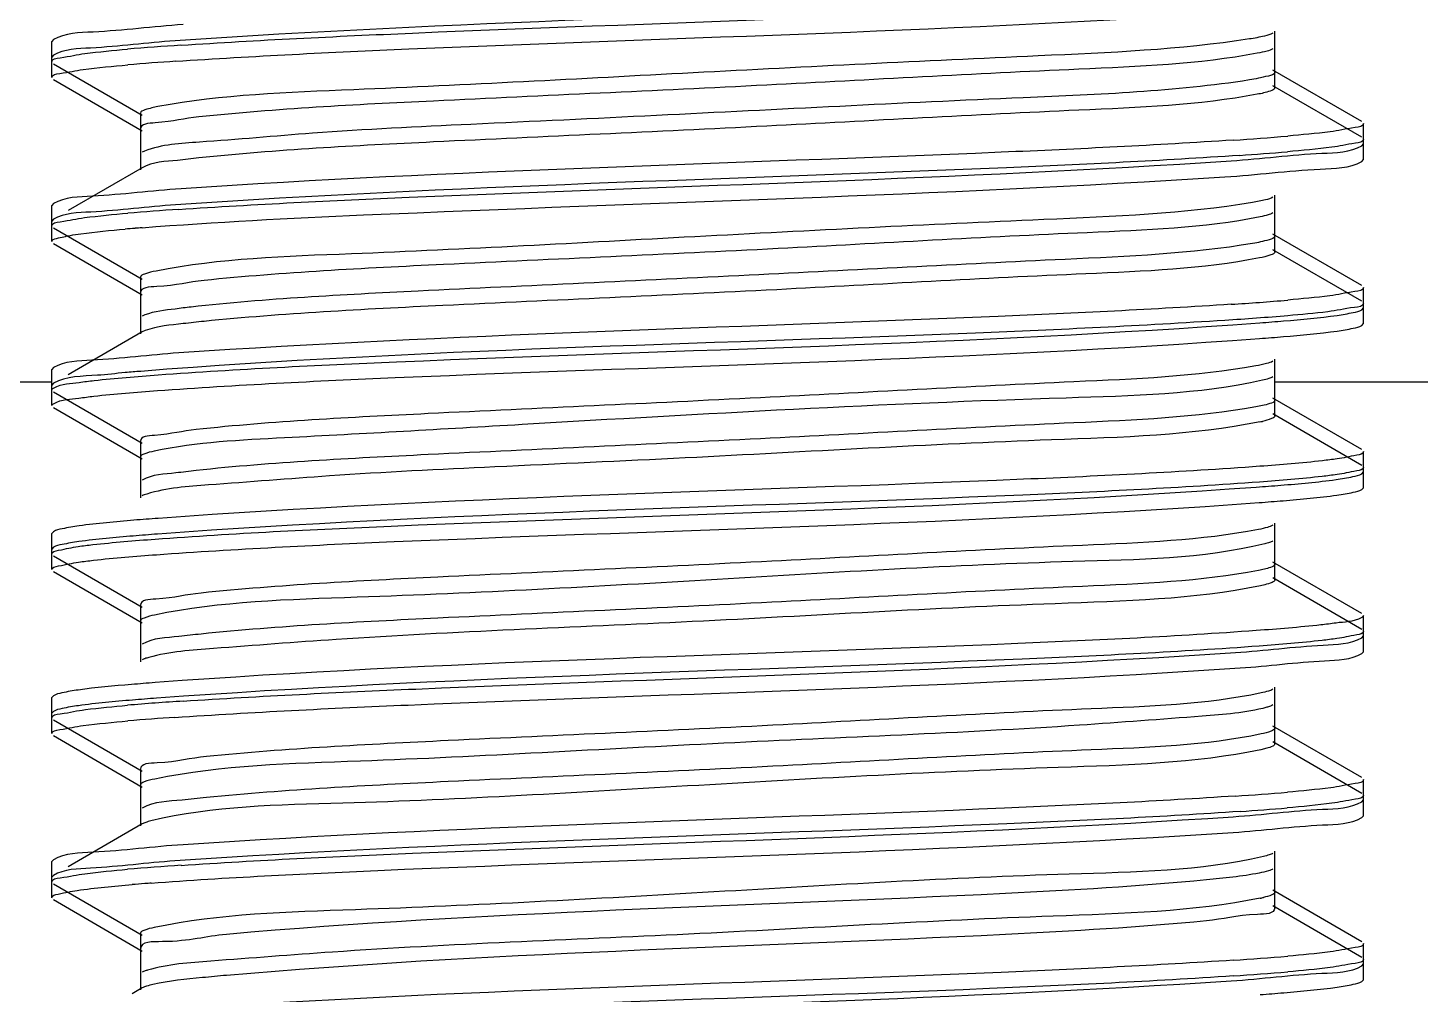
# Model space of a CAD drawing. Extents: x 1382187 to 1725648, y 860327 to 1571294.
# Drawn here: x 1506705 to 1506907.2, y 1253246.3 to 1253386.6 of the extents above; entities that cross this region are included whole.
import ezdxf

# ---------------------------------------------------------------- set-up
doc = ezdxf.new("R2010")
doc.units = 0
doc.header["$LTSCALE"] = 1000
doc.header["$MEASUREMENT"] = 0

msp = doc.modelspace()

# ---------------------------------------------------------------- linework, layer by layer
at = {"linetype": 'Continuous'}
for p, q in [((1506708.69, 1253384.91), (1506708.46, 1253384.65)), ((1506886.07, 1253380.19), (1506886.07, 1253386.14)), ((1506708.46, 1253381.68), (1506708.46, 1253384.65)), ((1506708.46, 1253381.68), (1506708.46, 1253384.65)), ((1506886.07, 1253377.91), (1506886.07, 1253383.86)), ((1506708.69, 1253382.63), (1506708.46, 1253382.37)), ((1506708.46, 1253379.4), (1506708.46, 1253382.37)), ((1506708.46, 1253379.4), (1506708.46, 1253382.37)), ((1506708.69, 1253381.41), (1506721.61, 1253373.93)), ((1506708.69, 1253379.14), (1506721.61, 1253371.65)), ((1506898.74, 1253373.01), (1506885.81, 1253380.49)), ((1506898.74, 1253370.73), (1506885.81, 1253378.21)), ((1506721.35, 1253374.23), (1506721.35, 1253368.28)), ((1506898.96, 1253369.77), (1506898.96, 1253372.75)), ((1506898.96, 1253369.77), (1506898.96, 1253372.75)), ((1506721.35, 1253371.96), (1506721.35, 1253366)), ((1506721.94, 1253368.73), (1506721.61, 1253368.58)), ((1506898.74, 1253369.51), (1506898.96, 1253369.77)), ((1506898.96, 1253367.49), (1506898.96, 1253370.47)), ((1506898.96, 1253367.49), (1506898.96, 1253370.47)), ((1506898.74, 1253367.23), (1506898.96, 1253367.49)), ((1506721.61, 1253366.3), (1506710.86, 1253360.08)), ((1506708.69, 1253361.1), (1506708.46, 1253360.84)), ((1506708.46, 1253357.86), (1506708.46, 1253360.84)), ((1506708.46, 1253357.86), (1506708.46, 1253360.84)), ((1506886.07, 1253356.37), (1506886.07, 1253362.33)), ((1506708.69, 1253358.82), (1506708.46, 1253358.56)), ((1506708.46, 1253355.58), (1506708.46, 1253358.56)), ((1506708.46, 1253355.58), (1506708.46, 1253358.56)), ((1506886.07, 1253354.1), (1506886.07, 1253360.05)), ((1506708.69, 1253357.6), (1506721.61, 1253350.12)), ((1506898.74, 1253349.19), (1506885.81, 1253356.68)), ((1506708.69, 1253355.32), (1506721.61, 1253347.84)), ((1506898.74, 1253346.92), (1506885.81, 1253354.4)), ((1506721.35, 1253350.42), (1506721.35, 1253344.47)), ((1506898.96, 1253345.96), (1506898.96, 1253348.93)), ((1506898.96, 1253345.96), (1506898.96, 1253348.93)), ((1506721.35, 1253348.14), (1506721.35, 1253342.19)), ((1506898.96, 1253343.68), (1506898.96, 1253346.65)), ((1506898.96, 1253343.68), (1506898.96, 1253346.65)), ((1506722, 1253344.94), (1506721.61, 1253344.77)), ((1506898.74, 1253345.7), (1506898.96, 1253345.96)), ((1506721.61, 1253342.49), (1506710.86, 1253336.26)), ((1506722.04, 1253342.68), (1506721.61, 1253342.49)), ((1506898.74, 1253343.42), (1506898.96, 1253343.68)), ((1506886.07, 1253332.56), (1506886.07, 1253338.51)), ((1506708.69, 1253337.29), (1506708.46, 1253337.03)), ((1506708.46, 1253334.05), (1506708.46, 1253337.03)), ((1506708.46, 1253334.05), (1506708.46, 1253337.03)), ((1506886.07, 1253330.28), (1506886.07, 1253336.24)), ((1506708.46, 1253335.18), (1506559.63, 1253335.18)), ((1506708.69, 1253335.01), (1506708.46, 1253334.75)), ((1506708.46, 1253331.77), (1506708.46, 1253334.75)), ((1506708.46, 1253331.77), (1506708.46, 1253334.75)), ((1507047.79, 1253335.18), (1506886.07, 1253335.18)), ((1506708.69, 1253333.79), (1506721.61, 1253326.31)), ((1506898.74, 1253325.38), (1506885.81, 1253332.86)), ((1506708.69, 1253331.51), (1506721.61, 1253324.03)), ((1506898.74, 1253323.1), (1506885.81, 1253330.58)), ((1506721.35, 1253326.61), (1506721.35, 1253320.66)), ((1506721.35, 1253324.33), (1506721.35, 1253318.38)), ((1506898.96, 1253322.14), (1506898.96, 1253325.12)), ((1506898.96, 1253322.14), (1506898.96, 1253325.12)), ((1506898.74, 1253321.88), (1506898.96, 1253322.14)), ((1506898.96, 1253319.86), (1506898.96, 1253322.84)), ((1506898.96, 1253319.86), (1506898.96, 1253322.84)), ((1506898.74, 1253319.6), (1506898.96, 1253319.86)), ((1506886.07, 1253308.75), (1506886.07, 1253314.7)), ((1506708.69, 1253313.47), (1506708.46, 1253313.21)), ((1506708.46, 1253310.24), (1506708.46, 1253313.21)), ((1506708.46, 1253310.24), (1506708.46, 1253313.21)), ((1506886.07, 1253306.47), (1506886.07, 1253312.42)), ((1506708.69, 1253311.2), (1506708.46, 1253310.94)), ((1506708.46, 1253307.96), (1506708.46, 1253310.94)), ((1506708.46, 1253307.96), (1506708.46, 1253310.94)), ((1506708.69, 1253309.98), (1506721.61, 1253302.49)), ((1506898.74, 1253301.57), (1506885.81, 1253309.05)), ((1506708.69, 1253307.7), (1506721.61, 1253300.22)), ((1506898.74, 1253299.29), (1506885.81, 1253306.77)), ((1506884.62, 1253305.76), (1506884.01, 1253305.62)), ((1506721.35, 1253302.8), (1506721.35, 1253296.84)), ((1506721.35, 1253300.52), (1506721.35, 1253294.56)), ((1506898.96, 1253298.33), (1506898.96, 1253301.31)), ((1506898.96, 1253298.33), (1506898.96, 1253301.31)), ((1506898.74, 1253298.07), (1506898.96, 1253298.33)), ((1506898.96, 1253296.05), (1506898.96, 1253299.03)), ((1506898.96, 1253296.05), (1506898.96, 1253299.03)), ((1506898.74, 1253295.79), (1506898.96, 1253296.05)), ((1506886.07, 1253284.94), (1506886.07, 1253290.89)), ((1506708.69, 1253289.66), (1506708.46, 1253289.4)), ((1506708.46, 1253286.42), (1506708.46, 1253289.4)), ((1506708.46, 1253286.42), (1506708.46, 1253289.4)), ((1506886.07, 1253282.66), (1506886.07, 1253288.61)), ((1506708.69, 1253287.38), (1506708.46, 1253287.12)), ((1506708.46, 1253284.15), (1506708.46, 1253287.12)), ((1506708.46, 1253284.15), (1506708.46, 1253287.12)), ((1506708.69, 1253286.16), (1506721.61, 1253278.68)), ((1506708.69, 1253283.88), (1506721.61, 1253276.4)), ((1506898.74, 1253277.76), (1506885.81, 1253285.24)), ((1506884.91, 1253282.02), (1506884.06, 1253281.82)), ((1506898.74, 1253275.48), (1506885.81, 1253282.96)), ((1506721.35, 1253278.98), (1506721.35, 1253273.03)), ((1506721.35, 1253276.7), (1506721.35, 1253270.75)), ((1506898.96, 1253274.52), (1506898.96, 1253277.49)), ((1506898.96, 1253274.52), (1506898.96, 1253277.49)), ((1506898.74, 1253274.26), (1506898.96, 1253274.52)), ((1506898.96, 1253272.24), (1506898.96, 1253275.22)), ((1506898.96, 1253272.24), (1506898.96, 1253275.22)), ((1506898.74, 1253271.98), (1506898.96, 1253272.24)), ((1506721.61, 1253271.05), (1506710.86, 1253264.83)), ((1506708.69, 1253265.85), (1506708.46, 1253265.59)), ((1506708.46, 1253262.61), (1506708.46, 1253265.59)), ((1506708.46, 1253262.61), (1506708.46, 1253265.59)), ((1506886.07, 1253261.12), (1506886.07, 1253267.08)), ((1506708.69, 1253263.57), (1506708.46, 1253263.31)), ((1506886.07, 1253258.84), (1506886.07, 1253264.8)), ((1506708.46, 1253260.33), (1506708.46, 1253263.31)), ((1506708.46, 1253260.33), (1506708.46, 1253263.31)), ((1506708.69, 1253262.35), (1506721.61, 1253254.87)), ((1506898.74, 1253253.94), (1506885.81, 1253261.42)), ((1506708.69, 1253260.07), (1506721.61, 1253252.59)), ((1506898.74, 1253251.66), (1506885.81, 1253259.15)), ((1506721.35, 1253255.17), (1506721.35, 1253249.22)), ((1506898.96, 1253250.71), (1506898.96, 1253253.68)), ((1506898.96, 1253250.71), (1506898.96, 1253253.68)), ((1506721.35, 1253252.89), (1506721.35, 1253246.94)), ((1506898.96, 1253248.43), (1506898.96, 1253251.4)), ((1506898.96, 1253248.43), (1506898.96, 1253251.4)), ((1506898.74, 1253250.44), (1506898.96, 1253250.71)), ((1506898.74, 1253248.17), (1506898.96, 1253248.43)), ((1506721.61, 1253247.24), (1506720.14, 1253246.39))]:
    msp.add_line(p, q, dxfattribs=at)
for centre, radius, start, end in [((1506754.88, 1252961.93), 423.07, 93.7475, 94.7999), ((1506753.82, 1252973.11), 409.57, 93.8303, 94.8051), ((1506852.35, 1253794.94), 425.53, 273.7314, 274.8001), ((1506853.61, 1253776.83), 409.64, 273.8317, 274.8033), ((1506754.45, 1252943.52), 417.65, 93.7819, 94.8008), ((1506743.96, 1253070.1), 288.36, 94.6548, 94.9427), ((1506748.22, 1253018.07), 340.57, 94.4875, 94.6577), ((1506851.96, 1253776.04), 430.46, 273.7005, 274.7995), ((1506745.36, 1253032.66), 305.03, 94.5049, 94.936), ((1506880.01, 1253348.77), 19.75, 281.4586, 282.5217), ((1506755.3, 1252861.33), 428.44, 93.7138, 94.7991), ((1506753.7, 1252879.32), 408.11, 93.8416, 94.804), ((1506852.78, 1253694.32), 420.14, 273.7655, 274.8009), ((1506853.7, 1253680.38), 408.44, 273.8398, 274.8035), ((1506754.89, 1252842.7), 423.24, 93.7464, 94.7999), ((1506748.18, 1252923.92), 339.47, 94.4273, 94.7392), ((1506752.73, 1252865.57), 397.99, 94.2964, 94.4317), ((1506880.3, 1253278.28), 18.39, 281.5273, 283.0317), ((1506852.37, 1253675.71), 425.36, 273.7325, 274.8002), ((1506852.38, 1253673.33), 425.25, 273.7327, 274.7996)]:
    msp.add_arc(centre, radius, start, end, dxfattribs=at)
for points, knots in [([(1506881.05, 1253391.92), (1506869.77, 1253391.15), (1506818.2, 1253388.66), (1506766.57, 1253387.48), (1506726.36, 1253384.73)], [0, 0, 0, 0, 0.21912, 1, 1, 1, 1]), ([(1506727.23, 1253384.1), (1506738.42, 1253384.84), (1506789.36, 1253387.29), (1506840.36, 1253388.51), (1506880.05, 1253391.15)], [0, 0, 0, 0, 0.220054, 1, 1, 1, 1]), ([(1506726.45, 1253381.76), (1506737.73, 1253382.53), (1506789.24, 1253385.01), (1506840.82, 1253386.2), (1506880.98, 1253388.94)], [0, 0, 0, 0, 0.219245, 1, 1, 1, 1]), ([(1506727.54, 1253387.09), (1506723.17, 1253386.8), (1506717.06, 1253385.96), (1506710.38, 1253385.89), (1506708.69, 1253384.91)], [0, 0, 0, 0, 0.69136, 1, 1, 1, 1]), ([(1506882.4, 1253385), (1506872.27, 1253383.43), (1506845.23, 1253382.31), (1506801.87, 1253380.15), (1506759.3, 1253377.78), (1506733.23, 1253376.93), (1506723.88, 1253375.18)], [0, 0, 0, 0, 0.193633, 0.509715, 0.820379, 1, 1, 1, 1]), ([(1506885.81, 1253385.84), (1506885.44, 1253385.62), (1506884.28, 1253385.33), (1506883.13, 1253385.12), (1506882.4, 1253385)], [0, 0, 0, 0, 0.365324, 1, 1, 1, 1]), ([(1506708.46, 1253381.68), (1506708.46, 1253382.13), (1506710.87, 1253382.4), (1506712.07, 1253382.73), (1506713.28, 1253382.89)], [0, 0, 0, 0, 0.270794, 1, 1, 1, 1]), ([(1506726.36, 1253384.73), (1506722.27, 1253384.46), (1506716.53, 1253383.66), (1506710.28, 1253383.55), (1506708.69, 1253382.63)], [0, 0, 0, 0, 0.690221, 1, 1, 1, 1]), ([(1506883.54, 1253382.92), (1506875.01, 1253381.32), (1506851.12, 1253380.43), (1506811.3, 1253378.15), (1506768.66, 1253376.27), (1506741.15, 1253374.87), (1506729.82, 1253373.69)], [0, 0, 0, 0, 0.169059, 0.463606, 0.77817, 1, 1, 1, 1]), ([(1506885.81, 1253383.56), (1506885.55, 1253383.41), (1506884.79, 1253383.17), (1506884.02, 1253383.01), (1506883.54, 1253382.92)], [0, 0, 0, 0, 0.382192, 1, 1, 1, 1]), ([(1506708.46, 1253379.4), (1506708.46, 1253379.83), (1506710.73, 1253380.11), (1506711.88, 1253380.43), (1506713.02, 1253380.57)], [0, 0, 0, 0, 0.271623, 1, 1, 1, 1]), ([(1506882.4, 1253379.05), (1506871.55, 1253377.36), (1506842.73, 1253376.28), (1506805.06, 1253374.29), (1506770.67, 1253372.66), (1506748.46, 1253371.63), (1506732.79, 1253370.14), (1506724.45, 1253369.7), (1506721.94, 1253368.73)], [0, 0, 0, 0, 0.204799, 0.536352, 0.704101, 0.847377, 0.949834, 1, 1, 1, 1]), ([(1506886.07, 1253380.19), (1506886.07, 1253379.83), (1506884.31, 1253379.44), (1506883.32, 1253379.19), (1506882.4, 1253379.05)], [0, 0, 0, 0, 0.279151, 1, 1, 1, 1]), ([(1506883.54, 1253376.97), (1506875.01, 1253375.37), (1506851.12, 1253374.48), (1506811.3, 1253372.2), (1506768.66, 1253370.32), (1506741.15, 1253368.92), (1506729.82, 1253367.74)], [0, 0, 0, 0, 0.169059, 0.463606, 0.77817, 1, 1, 1, 1]), ([(1506886.07, 1253377.91), (1506886.07, 1253377.64), (1506884.91, 1253377.25), (1506884.18, 1253377.09), (1506883.54, 1253376.97)], [0, 0, 0, 0, 0.288579, 1, 1, 1, 1]), ([(1506723.88, 1253375.18), (1506723.24, 1253375.06), (1506722.52, 1253374.89), (1506721.35, 1253374.5), (1506721.35, 1253374.23)], [0, 0, 0, 0, 0.711978, 1, 1, 1, 1]), ([(1506729.82, 1253373.69), (1506727.7, 1253373.47), (1506725.7, 1253372.84), (1506721.35, 1253372.73), (1506721.35, 1253371.96)], [0, 0, 0, 0, 0.733874, 1, 1, 1, 1]), ([(1506898.96, 1253372.75), (1506898.96, 1253372.29), (1506896.55, 1253372.02), (1506895.34, 1253371.69), (1506894.13, 1253371.53)], [0, 0, 0, 0, 0.270729, 1, 1, 1, 1]), ([(1506880.05, 1253370.32), (1506868.82, 1253369.57), (1506817.88, 1253367.13), (1506766.89, 1253365.91), (1506727.23, 1253363.26)], [0, 0, 0, 0, 0.220558, 1, 1, 1, 1]), ([(1506879.75, 1253367.32), (1506884.15, 1253367.61), (1506890.3, 1253368.46), (1506897.03, 1253368.53), (1506898.74, 1253369.51)], [0, 0, 0, 0, 0.69148, 1, 1, 1, 1]), ([(1506898.96, 1253370.47), (1506898.96, 1253370.03), (1506896.68, 1253369.75), (1506895.52, 1253369.43), (1506894.37, 1253369.28)], [0, 0, 0, 0, 0.271512, 1, 1, 1, 1]), ([(1506729.82, 1253367.74), (1506728.78, 1253367.63), (1506726.07, 1253367.23), (1506723.12, 1253367.18), (1506721.61, 1253366.3)], [0, 0, 0, 0, 0.374179, 1, 1, 1, 1]), ([(1506880.98, 1253368.1), (1506869.71, 1253367.33), (1506818.2, 1253364.85), (1506766.62, 1253363.66), (1506726.45, 1253360.93)], [0, 0, 0, 0, 0.219186, 1, 1, 1, 1]), ([(1506726.9, 1253360.26), (1506738.05, 1253361.01), (1506789, 1253363.46), (1506840, 1253364.69), (1506879.75, 1253367.32)], [0, 0, 0, 0, 0.219018, 1, 1, 1, 1]), ([(1506878.85, 1253364.98), (1506883.46, 1253365.28), (1506889.91, 1253366.17), (1506896.95, 1253366.21), (1506898.74, 1253367.23)], [0, 0, 0, 0, 0.692236, 1, 1, 1, 1]), ([(1506721.57, 1253357.6), (1506732.27, 1253358.44), (1506784.7, 1253361.04), (1506837.19, 1253362.29), (1506878.85, 1253364.98)], [0, 0, 0, 0, 0.204514, 1, 1, 1, 1]), ([(1506727.23, 1253363.26), (1506722.93, 1253362.97), (1506716.92, 1253362.14), (1506710.36, 1253362.06), (1506708.69, 1253361.1)], [0, 0, 0, 0, 0.691063, 1, 1, 1, 1]), ([(1506726.45, 1253360.93), (1506722.34, 1253360.65), (1506716.58, 1253359.85), (1506710.29, 1253359.74), (1506708.69, 1253358.82)], [0, 0, 0, 0, 0.690332, 1, 1, 1, 1]), ([(1506882.87, 1253361.27), (1506872.86, 1253359.6), (1506845.73, 1253358.57), (1506802.11, 1253356.35), (1506759.21, 1253353.92), (1506732.93, 1253353.15), (1506723.62, 1253351.31)], [0, 0, 0, 0, 0.190819, 0.5086, 0.821571, 1, 1, 1, 1]), ([(1506885.81, 1253362.03), (1506885.49, 1253361.84), (1506884.49, 1253361.57), (1506883.5, 1253361.37), (1506882.87, 1253361.27)], [0, 0, 0, 0, 0.371353, 1, 1, 1, 1]), ([(1506708.46, 1253357.86), (1506708.46, 1253358.31), (1506710.83, 1253358.59), (1506712.01, 1253358.91), (1506713.2, 1253359.06)], [0, 0, 0, 0, 0.27103, 1, 1, 1, 1]), ([(1506883.94, 1253359.18), (1506875.71, 1253357.51), (1506852.2, 1253356.74), (1506812.75, 1253354.37), (1506769.95, 1253352.53), (1506742.13, 1253351.11), (1506730.57, 1253349.95)], [0, 0, 0, 0, 0.163938, 0.456535, 0.773032, 1, 1, 1, 1]), ([(1506885.81, 1253359.75), (1506885.59, 1253359.62), (1506884.96, 1253359.41), (1506884.33, 1253359.26), (1506883.94, 1253359.18)], [0, 0, 0, 0, 0.390278, 1, 1, 1, 1]), ([(1506708.46, 1253355.58), (1506708.46, 1253355.86), (1506709.74, 1253356.2), (1506710.48, 1253356.37), (1506711.16, 1253356.49)], [0, 0, 0, 0, 0.282056, 1, 1, 1, 1]), ([(1506711.16, 1253356.49), (1506711.67, 1253356.57), (1506714.31, 1253356.96), (1506716.97, 1253357.21), (1506719.12, 1253357.39)], [0, 0, 0, 0, 0.190856, 1, 1, 1, 1]), ([(1506882.87, 1253355.31), (1506873.88, 1253353.82), (1506849.39, 1253352.78), (1506809.03, 1253350.6), (1506766.7, 1253348.67), (1506739.66, 1253347.3), (1506728.72, 1253346.08)], [0, 0, 0, 0, 0.176994, 0.474556, 0.786113, 1, 1, 1, 1]), ([(1506886.07, 1253356.37), (1506886.07, 1253356.05), (1506884.56, 1253355.66), (1506883.68, 1253355.45), (1506882.87, 1253355.31)], [0, 0, 0, 0, 0.282326, 1, 1, 1, 1]), ([(1506883.84, 1253353.21), (1506875.56, 1253351.56), (1506852.03, 1253350.76), (1506812.58, 1253348.42), (1506769.85, 1253346.58), (1506742.1, 1253345.15), (1506730.57, 1253344)], [0, 0, 0, 0, 0.164905, 0.457517, 0.773479, 1, 1, 1, 1]), ([(1506886.07, 1253354.1), (1506886.07, 1253353.86), (1506885.06, 1253353.47), (1506884.41, 1253353.32), (1506883.84, 1253353.21)], [0, 0, 0, 0, 0.292289, 1, 1, 1, 1]), ([(1506723.62, 1253351.31), (1506723.04, 1253351.2), (1506722.38, 1253351.05), (1506721.35, 1253350.66), (1506721.35, 1253350.42)], [0, 0, 0, 0, 0.708966, 1, 1, 1, 1]), ([(1506730.57, 1253349.95), (1506728.27, 1253349.72), (1506726.1, 1253349.02), (1506721.35, 1253348.98), (1506721.35, 1253348.14)], [0, 0, 0, 0, 0.733597, 1, 1, 1, 1]), ([(1506898.96, 1253348.93), (1506898.96, 1253348.48), (1506896.52, 1253348.21), (1506895.3, 1253347.87), (1506894.08, 1253347.71)], [0, 0, 0, 0, 0.270557, 1, 1, 1, 1]), ([(1506879.75, 1253346.48), (1506868.47, 1253345.74), (1506817.52, 1253343.3), (1506766.52, 1253342.09), (1506726.9, 1253339.42)], [0, 0, 0, 0, 0.221566, 1, 1, 1, 1]), ([(1506898.96, 1253346.65), (1506898.96, 1253346.17), (1506896.37, 1253345.92), (1506895.1, 1253345.56), (1506893.8, 1253345.4)], [0, 0, 0, 0, 0.269818, 1, 1, 1, 1]), ([(1506728.72, 1253346.08), (1506727.93, 1253346), (1506725.69, 1253345.7), (1506723.39, 1253345.46), (1506722, 1253344.94)], [0, 0, 0, 0, 0.346189, 1, 1, 1, 1]), ([(1506883.92, 1253343.8), (1506885.07, 1253343.88), (1506888.81, 1253344.18), (1506892.55, 1253344.51), (1506895.13, 1253344.88)], [0, 0, 0, 0, 0.307531, 1, 1, 1, 1]), ([(1506895.13, 1253344.88), (1506895.91, 1253344.99), (1506897.12, 1253345.2), (1506898.35, 1253345.48), (1506898.74, 1253345.7)], [0, 0, 0, 0, 0.642793, 1, 1, 1, 1]), ([(1506878.85, 1253344.15), (1506866.79, 1253343.37), (1506814.31, 1253340.86), (1506761.73, 1253339.93), (1506721.41, 1253336.75)], [0, 0, 0, 0, 0.230084, 1, 1, 1, 1]), ([(1506730.57, 1253344), (1506729.56, 1253343.9), (1506726.72, 1253343.56), (1506723.8, 1253343.31), (1506722.04, 1253342.68)], [0, 0, 0, 0, 0.349753, 1, 1, 1, 1]), ([(1506723.93, 1253336.24), (1506735.45, 1253337.08), (1506788.78, 1253339.68), (1506842.19, 1253340.72), (1506883.92, 1253343.8)], [0, 0, 0, 0, 0.216266, 1, 1, 1, 1]), ([(1506883.88, 1253341.52), (1506885.04, 1253341.6), (1506888.79, 1253341.9), (1506892.54, 1253342.23), (1506895.12, 1253342.6)], [0, 0, 0, 0, 0.307522, 1, 1, 1, 1]), ([(1506895.12, 1253342.6), (1506895.91, 1253342.71), (1506897.12, 1253342.92), (1506898.35, 1253343.2), (1506898.74, 1253343.42)], [0, 0, 0, 0, 0.642903, 1, 1, 1, 1]), ([(1506723.81, 1253333.95), (1506735.31, 1253334.79), (1506788.67, 1253337.39), (1506842.11, 1253338.44), (1506883.88, 1253341.52)], [0, 0, 0, 0, 0.215878, 1, 1, 1, 1]), ([(1506726.9, 1253339.42), (1506722.69, 1253339.14), (1506716.78, 1253338.32), (1506710.33, 1253338.23), (1506708.69, 1253337.29)], [0, 0, 0, 0, 0.690751, 1, 1, 1, 1]), ([(1506719.12, 1253336.56), (1506717.78, 1253336.44), (1506714.34, 1253335.98), (1506710.57, 1253336.09), (1506708.69, 1253335.01)], [0, 0, 0, 0, 0.38257, 1, 1, 1, 1]), ([(1506712.43, 1253335.15), (1506713.16, 1253335.25), (1506716.98, 1253335.71), (1506720.83, 1253336.01), (1506723.93, 1253336.24)], [0, 0, 0, 0, 0.19158, 1, 1, 1, 1]), ([(1506883.31, 1253337.53), (1506874.62, 1253335.97), (1506850.51, 1253335.03), (1506810.48, 1253332.78), (1506767.96, 1253330.88), (1506740.61, 1253329.49), (1506729.42, 1253328.3)], [0, 0, 0, 0, 0.171902, 0.467529, 0.781017, 1, 1, 1, 1]), ([(1506885.81, 1253338.21), (1506885.53, 1253338.05), (1506884.69, 1253337.8), (1506883.84, 1253337.63), (1506883.31, 1253337.53)], [0, 0, 0, 0, 0.37809, 1, 1, 1, 1]), ([(1506708.46, 1253334.05), (1506708.46, 1253334.17), (1506709.88, 1253335.06), (1506711.17, 1253334.97), (1506712.43, 1253335.15)], [0, 0, 0, 0, 0.088842, 1, 1, 1, 1]), ([(1506884.29, 1253335.45), (1506874.98, 1253333.37), (1506838.8, 1253332.61), (1506791.59, 1253329.89), (1506747.49, 1253327.31), (1506729.55, 1253326.47), (1506723.34, 1253325.16)], [0, 0, 0, 0, 0.17752, 0.667782, 0.88196, 1, 1, 1, 1]), ([(1506885.81, 1253335.93), (1506885.63, 1253335.83), (1506885.12, 1253335.65), (1506884.61, 1253335.52), (1506884.29, 1253335.45)], [0, 0, 0, 0, 0.399432, 1, 1, 1, 1]), ([(1506708.46, 1253331.77), (1506708.46, 1253331.89), (1506709.86, 1253332.78), (1506711.15, 1253332.69), (1506712.39, 1253332.86)], [0, 0, 0, 0, 0.089015, 1, 1, 1, 1]), ([(1506712.39, 1253332.86), (1506713.12, 1253332.97), (1506716.91, 1253333.43), (1506720.72, 1253333.73), (1506723.81, 1253333.95)], [0, 0, 0, 0, 0.191545, 1, 1, 1, 1]), ([(1506886.07, 1253332.56), (1506886.07, 1253332.28), (1506884.79, 1253331.88), (1506884.01, 1253331.7), (1506883.31, 1253331.58)], [0, 0, 0, 0, 0.286129, 1, 1, 1, 1]), ([(1506883.31, 1253331.58), (1506874.62, 1253330.02), (1506850.51, 1253329.07), (1506810.48, 1253326.83), (1506767.96, 1253324.93), (1506740.61, 1253323.54), (1506729.42, 1253322.35)], [0, 0, 0, 0, 0.171902, 0.467529, 0.781017, 1, 1, 1, 1]), ([(1506886.07, 1253330.28), (1506886.07, 1253330.08), (1506885.3, 1253329.72), (1506884.75, 1253329.59), (1506884.29, 1253329.49)], [0, 0, 0, 0, 0.300005, 1, 1, 1, 1]), ([(1506729.42, 1253328.3), (1506727.4, 1253328.08), (1506725.48, 1253327.49), (1506721.35, 1253327.35), (1506721.35, 1253326.61)], [0, 0, 0, 0, 0.733399, 1, 1, 1, 1]), ([(1506883.94, 1253329.42), (1506874.01, 1253327.4), (1506845.95, 1253326.76), (1506808.99, 1253324.51), (1506774.02, 1253322.94), (1506750.9, 1253321.83), (1506734.13, 1253320.42), (1506725.16, 1253319.83), (1506722.27, 1253318.94)], [0, 0, 0, 0, 0.187537, 0.516126, 0.6871, 0.835564, 0.944057, 1, 1, 1, 1]), ([(1506723.34, 1253325.16), (1506722.84, 1253325.06), (1506722.24, 1253324.92), (1506721.35, 1253324.55), (1506721.35, 1253324.33)], [0, 0, 0, 0, 0.704879, 1, 1, 1, 1]), ([(1506898.96, 1253325.12), (1506898.96, 1253324.75), (1506897.08, 1253324.43), (1506896.09, 1253324.18), (1506895.13, 1253324.04)], [0, 0, 0, 0, 0.274623, 1, 1, 1, 1]), ([(1506729.42, 1253322.35), (1506728.43, 1253322.24), (1506725.85, 1253321.86), (1506723.05, 1253321.79), (1506721.61, 1253320.96)], [0, 0, 0, 0, 0.373077, 1, 1, 1, 1]), ([(1506883.92, 1253322.96), (1506872.49, 1253322.12), (1506819.16, 1253319.52), (1506765.75, 1253318.45), (1506723.93, 1253315.4)], [0, 0, 0, 0, 0.214619, 1, 1, 1, 1]), ([(1506895.13, 1253324.04), (1506894.42, 1253323.94), (1506890.69, 1253323.48), (1506886.95, 1253323.18), (1506883.92, 1253322.96)], [0, 0, 0, 0, 0.191299, 1, 1, 1, 1]), ([(1506898.96, 1253322.84), (1506898.96, 1253322.47), (1506897.08, 1253322.15), (1506896.08, 1253321.9), (1506895.12, 1253321.76)], [0, 0, 0, 0, 0.274573, 1, 1, 1, 1]), ([(1506883.88, 1253320.68), (1506872.44, 1253319.84), (1506819.07, 1253317.23), (1506765.63, 1253316.17), (1506723.81, 1253313.12)], [0, 0, 0, 0, 0.214875, 1, 1, 1, 1]), ([(1506883.4, 1253319.95), (1506884.59, 1253320.03), (1506888.45, 1253320.33), (1506892.32, 1253320.67), (1506894.98, 1253321.04)], [0, 0, 0, 0, 0.307277, 1, 1, 1, 1]), ([(1506895.12, 1253321.76), (1506894.4, 1253321.66), (1506890.67, 1253321.2), (1506886.92, 1253320.9), (1506883.88, 1253320.68)], [0, 0, 0, 0, 0.191309, 1, 1, 1, 1]), ([(1506894.98, 1253321.04), (1506895.8, 1253321.16), (1506897.06, 1253321.37), (1506898.34, 1253321.66), (1506898.74, 1253321.88)], [0, 0, 0, 0, 0.644321, 1, 1, 1, 1]), ([(1506722.27, 1253318.94), (1506722.14, 1253318.9), (1506721.92, 1253318.83), (1506721.7, 1253318.73), (1506721.61, 1253318.68)], [0, 0, 0, 0, 0.565784, 1, 1, 1, 1]), ([(1506723.48, 1253312.39), (1506734.89, 1253313.24), (1506788.2, 1253315.84), (1506841.58, 1253316.91), (1506883.4, 1253319.95)], [0, 0, 0, 0, 0.214433, 1, 1, 1, 1]), ([(1506883.83, 1253317.7), (1506884.99, 1253317.78), (1506888.75, 1253318.08), (1506892.52, 1253318.42), (1506895.11, 1253318.78)], [0, 0, 0, 0, 0.307507, 1, 1, 1, 1]), ([(1506895.11, 1253318.78), (1506895.9, 1253318.89), (1506897.11, 1253319.11), (1506898.35, 1253319.38), (1506898.74, 1253319.6)], [0, 0, 0, 0, 0.643034, 1, 1, 1, 1]), ([(1506723.68, 1253310.13), (1506735.16, 1253310.97), (1506788.55, 1253313.58), (1506842.02, 1253314.62), (1506883.83, 1253317.7)], [0, 0, 0, 0, 0.215487, 1, 1, 1, 1]), ([(1506712.43, 1253314.31), (1506711.61, 1253314.2), (1506710.36, 1253313.98), (1506709.08, 1253313.7), (1506708.69, 1253313.47)], [0, 0, 0, 0, 0.644191, 1, 1, 1, 1]), ([(1506723.93, 1253315.4), (1506722.75, 1253315.32), (1506718.91, 1253315.02), (1506715.07, 1253314.68), (1506712.43, 1253314.31)], [0, 0, 0, 0, 0.307204, 1, 1, 1, 1]), ([(1506885.81, 1253314.4), (1506885.57, 1253314.26), (1506884.87, 1253314.04), (1506884.16, 1253313.88), (1506883.72, 1253313.79)], [0, 0, 0, 0, 0.385626, 1, 1, 1, 1]), ([(1506712.39, 1253312.03), (1506711.58, 1253311.91), (1506710.35, 1253311.7), (1506709.08, 1253311.42), (1506708.69, 1253311.2)], [0, 0, 0, 0, 0.643834, 1, 1, 1, 1]), ([(1506712.29, 1253311.32), (1506713, 1253311.42), (1506716.72, 1253311.87), (1506720.45, 1253312.17), (1506723.48, 1253312.39)], [0, 0, 0, 0, 0.191269, 1, 1, 1, 1]), ([(1506723.81, 1253313.12), (1506722.64, 1253313.03), (1506718.83, 1253312.73), (1506715.02, 1253312.4), (1506712.39, 1253312.03)], [0, 0, 0, 0, 0.307253, 1, 1, 1, 1]), ([(1506883.72, 1253313.79), (1506875.32, 1253312.16), (1506851.6, 1253311.33), (1506811.94, 1253309.01), (1506769.23, 1253307.15), (1506741.58, 1253305.73), (1506730.15, 1253304.56)], [0, 0, 0, 0, 0.166793, 0.460477, 0.775901, 1, 1, 1, 1]), ([(1506885.81, 1253312.12), (1506885.66, 1253312.04), (1506885.27, 1253311.88), (1506884.86, 1253311.77), (1506884.62, 1253311.71)], [0, 0, 0, 0, 0.409846, 1, 1, 1, 1]), ([(1506708.46, 1253310.24), (1506708.46, 1253310.61), (1506710.34, 1253310.92), (1506711.33, 1253311.18), (1506712.29, 1253311.32)], [0, 0, 0, 0, 0.274668, 1, 1, 1, 1]), ([(1506712.35, 1253309.05), (1506713.07, 1253309.15), (1506716.84, 1253309.61), (1506720.62, 1253309.91), (1506723.68, 1253310.13)], [0, 0, 0, 0, 0.191422, 1, 1, 1, 1]), ([(1506884.62, 1253311.71), (1506875.56, 1253309.48), (1506848.7, 1253309.22), (1506804.91, 1253306.45), (1506760.49, 1253304.01), (1506733.01, 1253303.37), (1506723.37, 1253301.36)], [0, 0, 0, 0, 0.173176, 0.493211, 0.817077, 1, 1, 1, 1]), ([(1506708.46, 1253307.96), (1506708.46, 1253308.33), (1506710.37, 1253308.65), (1506711.37, 1253308.91), (1506712.35, 1253309.05)], [0, 0, 0, 0, 0.274365, 1, 1, 1, 1]), ([(1506886.07, 1253308.75), (1506886.07, 1253308.5), (1506885, 1253308.11), (1506884.32, 1253307.96), (1506883.72, 1253307.84)], [0, 0, 0, 0, 0.290766, 1, 1, 1, 1]), ([(1506883.72, 1253307.84), (1506875.32, 1253306.21), (1506851.6, 1253305.37), (1506811.94, 1253303.05), (1506769.23, 1253301.19), (1506741.58, 1253299.78), (1506730.15, 1253298.61)], [0, 0, 0, 0, 0.166793, 0.460477, 0.775901, 1, 1, 1, 1]), ([(1506886.07, 1253306.47), (1506886.07, 1253306.3), (1506885.46, 1253305.96), (1506884.99, 1253305.85), (1506884.62, 1253305.76)], [0, 0, 0, 0, 0.307791, 1, 1, 1, 1]), ([(1506730.15, 1253304.56), (1506727.95, 1253304.34), (1506725.88, 1253303.68), (1506721.35, 1253303.59), (1506721.35, 1253302.8)], [0, 0, 0, 0, 0.734217, 1, 1, 1, 1]), ([(1506884.01, 1253305.62), (1506874.24, 1253303.6), (1506846.48, 1253303), (1506801.86, 1253300.19), (1506761, 1253298.75), (1506734.77, 1253296.71), (1506725.6, 1253296.04), (1506722.54, 1253295.21)], [0, 0, 0, 0, 0.184985, 0.511081, 0.830893, 0.941203, 1, 1, 1, 1]), ([(1506723.37, 1253301.36), (1506722.86, 1253301.25), (1506722.25, 1253301.11), (1506721.35, 1253300.74), (1506721.35, 1253300.52)], [0, 0, 0, 0, 0.705094, 1, 1, 1, 1]), ([(1506894.98, 1253300.21), (1506894.25, 1253300.11), (1506890.39, 1253299.64), (1506886.52, 1253299.34), (1506883.4, 1253299.11)], [0, 0, 0, 0, 0.191493, 1, 1, 1, 1]), ([(1506898.96, 1253301.31), (1506898.96, 1253301.18), (1506897.54, 1253300.29), (1506896.24, 1253300.38), (1506894.98, 1253300.21)], [0, 0, 0, 0, 0.088769, 1, 1, 1, 1]), ([(1506730.15, 1253298.61), (1506729.07, 1253298.5), (1506726.25, 1253298.09), (1506723.17, 1253298.05), (1506721.61, 1253297.14)], [0, 0, 0, 0, 0.375015, 1, 1, 1, 1]), ([(1506883.4, 1253299.11), (1506871.87, 1253298.27), (1506818.56, 1253295.68), (1506765.17, 1253294.64), (1506723.48, 1253291.56)], [0, 0, 0, 0, 0.21655, 1, 1, 1, 1]), ([(1506880.37, 1253295.92), (1506884.62, 1253296.21), (1506890.58, 1253297.03), (1506897.08, 1253297.12), (1506898.74, 1253298.07)], [0, 0, 0, 0, 0.690888, 1, 1, 1, 1]), ([(1506895.11, 1253297.95), (1506894.39, 1253297.85), (1506890.64, 1253297.39), (1506886.88, 1253297.09), (1506883.83, 1253296.86)], [0, 0, 0, 0, 0.191315, 1, 1, 1, 1]), ([(1506898.96, 1253299.03), (1506898.96, 1253298.66), (1506897.07, 1253298.34), (1506896.08, 1253298.08), (1506895.11, 1253297.95)], [0, 0, 0, 0, 0.274514, 1, 1, 1, 1]), ([(1506883.83, 1253296.86), (1506872.37, 1253296.02), (1506818.98, 1253293.42), (1506765.51, 1253292.36), (1506723.68, 1253289.29)], [0, 0, 0, 0, 0.215154, 1, 1, 1, 1]), ([(1506727.55, 1253288.87), (1506738.8, 1253289.61), (1506789.74, 1253292.05), (1506840.74, 1253293.27), (1506880.37, 1253295.92)], [0, 0, 0, 0, 0.221116, 1, 1, 1, 1]), ([(1506722.54, 1253295.21), (1506722.35, 1253295.16), (1506722.04, 1253295.06), (1506721.73, 1253294.93), (1506721.61, 1253294.87)], [0, 0, 0, 0, 0.579307, 1, 1, 1, 1]), ([(1506881.05, 1253293.69), (1506885.15, 1253293.97), (1506890.89, 1253294.76), (1506897.14, 1253294.87), (1506898.74, 1253295.79)], [0, 0, 0, 0, 0.690218, 1, 1, 1, 1]), ([(1506726.35, 1253286.51), (1506737.64, 1253287.28), (1506789.2, 1253289.76), (1506840.83, 1253290.95), (1506881.05, 1253293.69)], [0, 0, 0, 0, 0.219072, 1, 1, 1, 1]), ([(1506712.29, 1253290.48), (1506711.5, 1253290.37), (1506710.3, 1253290.16), (1506709.07, 1253289.88), (1506708.69, 1253289.66)], [0, 0, 0, 0, 0.642717, 1, 1, 1, 1]), ([(1506723.48, 1253291.56), (1506722.33, 1253291.47), (1506718.59, 1253291.18), (1506714.86, 1253290.84), (1506712.29, 1253290.48)], [0, 0, 0, 0, 0.307563, 1, 1, 1, 1]), ([(1506884.1, 1253290.06), (1506876.01, 1253288.35), (1506852.67, 1253287.63), (1506813.4, 1253285.23), (1506770.52, 1253283.41), (1506742.58, 1253281.98), (1506730.91, 1253280.83)], [0, 0, 0, 0, 0.161662, 0.453393, 0.770761, 1, 1, 1, 1]), ([(1506885.81, 1253290.59), (1506885.61, 1253290.47), (1506885.04, 1253290.27), (1506884.45, 1253290.13), (1506884.1, 1253290.06)], [0, 0, 0, 0, 0.394192, 1, 1, 1, 1]), ([(1506712.35, 1253288.21), (1506711.55, 1253288.1), (1506710.33, 1253287.88), (1506709.08, 1253287.61), (1506708.69, 1253287.38)], [0, 0, 0, 0, 0.643387, 1, 1, 1, 1]), ([(1506723.68, 1253289.29), (1506722.51, 1253289.21), (1506718.73, 1253288.91), (1506714.95, 1253288.58), (1506712.35, 1253288.21)], [0, 0, 0, 0, 0.30739, 1, 1, 1, 1]), ([(1506884.91, 1253287.97), (1506881.87, 1253287.14), (1506872.71, 1253286.48), (1506846.51, 1253284.42), (1506805.64, 1253282.98), (1506760.99, 1253280.18), (1506733.21, 1253279.57), (1506723.42, 1253277.56)], [0, 0, 0, 0, 0.058552, 0.168707, 0.488491, 0.814803, 1, 1, 1, 1]), ([(1506885.81, 1253288.31), (1506885.7, 1253288.24), (1506885.4, 1253288.12), (1506885.09, 1253288.02), (1506884.91, 1253287.97)], [0, 0, 0, 0, 0.421757, 1, 1, 1, 1]), ([(1506708.46, 1253286.42), (1506708.46, 1253286.88), (1506710.9, 1253287.15), (1506712.12, 1253287.49), (1506713.34, 1253287.64)], [0, 0, 0, 0, 0.270591, 1, 1, 1, 1]), ([(1506708.46, 1253284.15), (1506708.46, 1253284.58), (1506710.73, 1253284.86), (1506711.88, 1253285.17), (1506713.03, 1253285.32)], [0, 0, 0, 0, 0.271621, 1, 1, 1, 1]), ([(1506884.1, 1253284.1), (1506876.01, 1253282.39), (1506852.67, 1253281.68), (1506813.4, 1253279.28), (1506770.52, 1253277.46), (1506742.58, 1253276.02), (1506730.91, 1253274.87)], [0, 0, 0, 0, 0.161662, 0.453393, 0.770761, 1, 1, 1, 1]), ([(1506886.07, 1253284.94), (1506886.07, 1253284.72), (1506885.2, 1253284.35), (1506884.6, 1253284.21), (1506884.1, 1253284.1)], [0, 0, 0, 0, 0.296339, 1, 1, 1, 1]), ([(1506884.06, 1253281.82), (1506874.43, 1253279.8), (1506846.97, 1253279.17), (1506802.59, 1253276.72), (1506758.78, 1253273.97), (1506731.91, 1253273.68), (1506722.83, 1253271.47)], [0, 0, 0, 0, 0.182739, 0.506392, 0.826439, 1, 1, 1, 1]), ([(1506886.07, 1253282.66), (1506886.07, 1253282.51), (1506885.6, 1253282.21), (1506885.21, 1253282.1), (1506884.91, 1253282.02)], [0, 0, 0, 0, 0.317499, 1, 1, 1, 1]), ([(1506730.91, 1253280.83), (1506728.52, 1253280.59), (1506726.29, 1253279.86), (1506721.35, 1253279.85), (1506721.35, 1253278.98)], [0, 0, 0, 0, 0.73489, 1, 1, 1, 1]), ([(1506723.42, 1253277.56), (1506722.9, 1253277.45), (1506722.28, 1253277.31), (1506721.35, 1253276.93), (1506721.35, 1253276.7)], [0, 0, 0, 0, 0.705716, 1, 1, 1, 1]), ([(1506898.96, 1253277.49), (1506898.96, 1253277.05), (1506896.59, 1253276.77), (1506895.39, 1253276.44), (1506894.2, 1253276.29)], [0, 0, 0, 0, 0.270944, 1, 1, 1, 1]), ([(1506730.91, 1253274.87), (1506729.73, 1253274.76), (1506726.66, 1253274.32), (1506723.31, 1253274.32), (1506721.61, 1253273.33)], [0, 0, 0, 0, 0.376776, 1, 1, 1, 1]), ([(1506880.37, 1253275.09), (1506869.2, 1253274.34), (1506818.26, 1253271.89), (1506767.26, 1253270.66), (1506727.55, 1253268.03)], [0, 0, 0, 0, 0.219496, 1, 1, 1, 1]), ([(1506880.06, 1253272.09), (1506884.38, 1253272.38), (1506890.44, 1253273.22), (1506897.06, 1253273.29), (1506898.74, 1253274.26)], [0, 0, 0, 0, 0.691188, 1, 1, 1, 1]), ([(1506898.96, 1253275.22), (1506898.96, 1253274.78), (1506896.69, 1253274.5), (1506895.53, 1253274.19), (1506894.38, 1253274.04)], [0, 0, 0, 0, 0.271575, 1, 1, 1, 1]), ([(1506881.05, 1253272.85), (1506869.77, 1253272.08), (1506818.2, 1253269.6), (1506766.57, 1253268.41), (1506726.35, 1253265.67)], [0, 0, 0, 0, 0.219115, 1, 1, 1, 1]), ([(1506727.24, 1253265.03), (1506738.44, 1253265.78), (1506789.37, 1253268.22), (1506840.37, 1253269.45), (1506880.06, 1253272.09)], [0, 0, 0, 0, 0.220088, 1, 1, 1, 1]), ([(1506880.06, 1253269.81), (1506884.39, 1253270.1), (1506890.44, 1253270.94), (1506897.06, 1253271.01), (1506898.74, 1253271.98)], [0, 0, 0, 0, 0.691187, 1, 1, 1, 1]), ([(1506722.83, 1253271.47), (1506722.58, 1253271.41), (1506722.17, 1253271.3), (1506721.77, 1253271.14), (1506721.61, 1253271.05)], [0, 0, 0, 0, 0.591078, 1, 1, 1, 1]), ([(1506722.91, 1253262.45), (1506733.86, 1253263.27), (1506786.24, 1253265.84), (1506838.69, 1253267.06), (1506880.06, 1253269.81)], [0, 0, 0, 0, 0.209378, 1, 1, 1, 1]), ([(1506727.55, 1253268.03), (1506723.18, 1253267.74), (1506717.06, 1253266.89), (1506710.39, 1253266.82), (1506708.69, 1253265.85)], [0, 0, 0, 0, 0.691369, 1, 1, 1, 1]), ([(1506726.35, 1253265.67), (1506722.27, 1253265.39), (1506716.53, 1253264.6), (1506710.28, 1253264.49), (1506708.69, 1253263.57)], [0, 0, 0, 0, 0.690219, 1, 1, 1, 1]), ([(1506884.44, 1253266.32), (1506875.24, 1253264.18), (1506848.32, 1253263.78), (1506804.47, 1253261.11), (1506760.24, 1253258.65), (1506732.93, 1253258.02), (1506723.35, 1253256.01)], [0, 0, 0, 0, 0.175623, 0.495702, 0.818204, 1, 1, 1, 1]), ([(1506885.81, 1253266.78), (1506885.64, 1253266.68), (1506885.19, 1253266.51), (1506884.72, 1253266.39), (1506884.44, 1253266.32)], [0, 0, 0, 0, 0.403878, 1, 1, 1, 1]), ([(1506708.46, 1253262.61), (1506708.46, 1253263.06), (1506710.87, 1253263.34), (1506712.07, 1253263.67), (1506713.28, 1253263.82)], [0, 0, 0, 0, 0.270787, 1, 1, 1, 1]), ([(1506885.17, 1253264.24), (1506884.73, 1253264.1), (1506881.75, 1253263.45), (1506878.71, 1253263.17), (1506876.15, 1253262.92)], [0, 0, 0, 0, 0.153853, 1, 1, 1, 1]), ([(1506885.81, 1253264.5), (1506885.73, 1253264.45), (1506885.52, 1253264.35), (1506885.3, 1253264.28), (1506885.17, 1253264.24)], [0, 0, 0, 0, 0.435445, 1, 1, 1, 1]), ([(1506876.15, 1253262.92), (1506866.45, 1253261.98), (1506819, 1253259.27), (1506771.46, 1253258.28), (1506733.84, 1253255.01)], [0, 0, 0, 0, 0.20523, 1, 1, 1, 1]), ([(1506708.46, 1253260.33), (1506708.46, 1253260.69), (1506710.26, 1253261.01), (1506711.22, 1253261.26), (1506712.14, 1253261.39)], [0, 0, 0, 0, 0.275063, 1, 1, 1, 1]), ([(1506883.97, 1253260.27), (1506874.11, 1253258.25), (1506846.19, 1253257.63), (1506801.4, 1253254.82), (1506760.48, 1253253.4), (1506734.41, 1253251.31), (1506725.35, 1253250.68), (1506722.38, 1253249.82)], [0, 0, 0, 0, 0.186373, 0.513855, 0.833476, 0.942785, 1, 1, 1, 1]), ([(1506886.07, 1253261.12), (1506886.07, 1253260.94), (1506885.37, 1253260.59), (1506884.86, 1253260.46), (1506884.44, 1253260.37)], [0, 0, 0, 0, 0.303248, 1, 1, 1, 1]), ([(1506886.07, 1253258.84), (1506886.07, 1253257.95), (1506880.94, 1253257.97), (1506878.63, 1253257.2), (1506876.15, 1253256.97)], [0, 0, 0, 0, 0.264839, 1, 1, 1, 1]), ([(1506723.35, 1253256.01), (1506722.84, 1253255.9), (1506722.24, 1253255.76), (1506721.35, 1253255.39), (1506721.35, 1253255.17)], [0, 0, 0, 0, 0.704918, 1, 1, 1, 1]), ([(1506876.15, 1253256.97), (1506866.45, 1253256.03), (1506819, 1253253.32), (1506771.46, 1253252.32), (1506733.84, 1253249.05)], [0, 0, 0, 0, 0.20523, 1, 1, 1, 1]), ([(1506733.84, 1253255.01), (1506730.73, 1253254.74), (1506727.87, 1253253.72), (1506721.35, 1253254.01), (1506721.35, 1253252.89)], [0, 0, 0, 0, 0.735758, 1, 1, 1, 1]), ([(1506898.96, 1253253.68), (1506898.96, 1253253.23), (1506896.55, 1253252.96), (1506895.34, 1253252.62), (1506894.13, 1253252.47)], [0, 0, 0, 0, 0.270735, 1, 1, 1, 1]), ([(1506898.96, 1253251.4), (1506898.96, 1253250.95), (1506896.55, 1253250.68), (1506895.34, 1253250.34), (1506894.12, 1253250.19)], [0, 0, 0, 0, 0.270728, 1, 1, 1, 1]), ([(1506722.38, 1253249.82), (1506722.23, 1253249.77), (1506721.97, 1253249.69), (1506721.71, 1253249.58), (1506721.61, 1253249.52)], [0, 0, 0, 0, 0.572013, 1, 1, 1, 1]), ([(1506880.06, 1253251.25), (1506868.83, 1253250.51), (1506817.9, 1253248.06), (1506766.9, 1253246.84), (1506727.24, 1253244.2)], [0, 0, 0, 0, 0.220524, 1, 1, 1, 1]), ([(1506879.75, 1253248.26), (1506884.15, 1253248.55), (1506890.31, 1253249.4), (1506897.03, 1253249.47), (1506898.74, 1253250.44)], [0, 0, 0, 0, 0.691471, 1, 1, 1, 1]), ([(1506723.16, 1253247.73), (1506722.84, 1253247.66), (1506722.32, 1253247.53), (1506721.8, 1253247.35), (1506721.61, 1253247.24)], [0, 0, 0, 0, 0.601667, 1, 1, 1, 1]), ([(1506880.06, 1253248.97), (1506868.27, 1253248.19), (1506815.88, 1253245.68), (1506763.42, 1253244.66), (1506722.91, 1253241.61)], [0, 0, 0, 0, 0.225391, 1, 1, 1, 1]), ([(1506733.84, 1253249.05), (1506732.67, 1253248.95), (1506729.1, 1253248.61), (1506725.52, 1253248.25), (1506723.16, 1253247.73)], [0, 0, 0, 0, 0.327573, 1, 1, 1, 1]), ([(1506726.91, 1253241.2), (1506738.06, 1253241.95), (1506789.01, 1253244.4), (1506840.01, 1253245.63), (1506879.75, 1253248.26)], [0, 0, 0, 0, 0.219052, 1, 1, 1, 1]), ([(1506883.95, 1253246.27), (1506885.1, 1253246.35), (1506888.83, 1253246.65), (1506892.57, 1253246.98), (1506895.13, 1253247.35)], [0, 0, 0, 0, 0.307538, 1, 1, 1, 1]), ([(1506895.13, 1253247.35), (1506895.92, 1253247.46), (1506897.12, 1253247.67), (1506898.35, 1253247.95), (1506898.74, 1253248.17)], [0, 0, 0, 0, 0.642724, 1, 1, 1, 1])]:
    msp.add_open_spline(points, degree=3, knots=knots, dxfattribs=at)
for points in [[(1506713.28, 1253382.89), (1506715.34, 1253383.15), (1506717.41, 1253383.34), (1506719.48, 1253383.52)], [(1506713.02, 1253380.57), (1506715.18, 1253380.86), (1506717.34, 1253381.06), (1506719.51, 1253381.24)], [(1506894.13, 1253371.53), (1506892.08, 1253371.27), (1506890.02, 1253371.08), (1506887.96, 1253370.91)], [(1506894.37, 1253369.28), (1506892.22, 1253369.01), (1506890.06, 1253368.81), (1506887.91, 1253368.62)], [(1506713.2, 1253359.06), (1506715.3, 1253359.33), (1506717.4, 1253359.53), (1506719.5, 1253359.71)], [(1506894.08, 1253347.71), (1506892.05, 1253347.46), (1506890.02, 1253347.27), (1506887.98, 1253347.1)], [(1506888, 1253344.82), (1506884.95, 1253344.56), (1506881.9, 1253344.34), (1506878.85, 1253344.15)], [(1506893.8, 1253345.4), (1506891.87, 1253345.16), (1506889.94, 1253344.98), (1506888, 1253344.82)], [(1506713.34, 1253287.64), (1506715.37, 1253287.9), (1506717.42, 1253288.09), (1506719.46, 1253288.26)], [(1506713.03, 1253285.32), (1506715.18, 1253285.6), (1506717.35, 1253285.81), (1506719.52, 1253285.99)], [(1506894.2, 1253276.29), (1506892.12, 1253276.03), (1506890.03, 1253275.83), (1506887.94, 1253275.65)], [(1506894.38, 1253274.04), (1506892.23, 1253273.76), (1506890.07, 1253273.56), (1506887.9, 1253273.37)], [(1506713.28, 1253263.82), (1506715.34, 1253264.08), (1506717.41, 1253264.28), (1506719.48, 1253264.45)], [(1506712.14, 1253261.39), (1506714.79, 1253261.77), (1506717.46, 1253262.01), (1506720.13, 1253262.23)], [(1506894.13, 1253252.47), (1506892.08, 1253252.21), (1506890.02, 1253252.02), (1506887.96, 1253251.84)], [(1506894.12, 1253250.19), (1506892.07, 1253249.93), (1506890.02, 1253249.74), (1506887.96, 1253249.56)]]:
    msp.add_open_spline(points, degree=3, dxfattribs=at)

doc.saveas('drawing.dxf')
